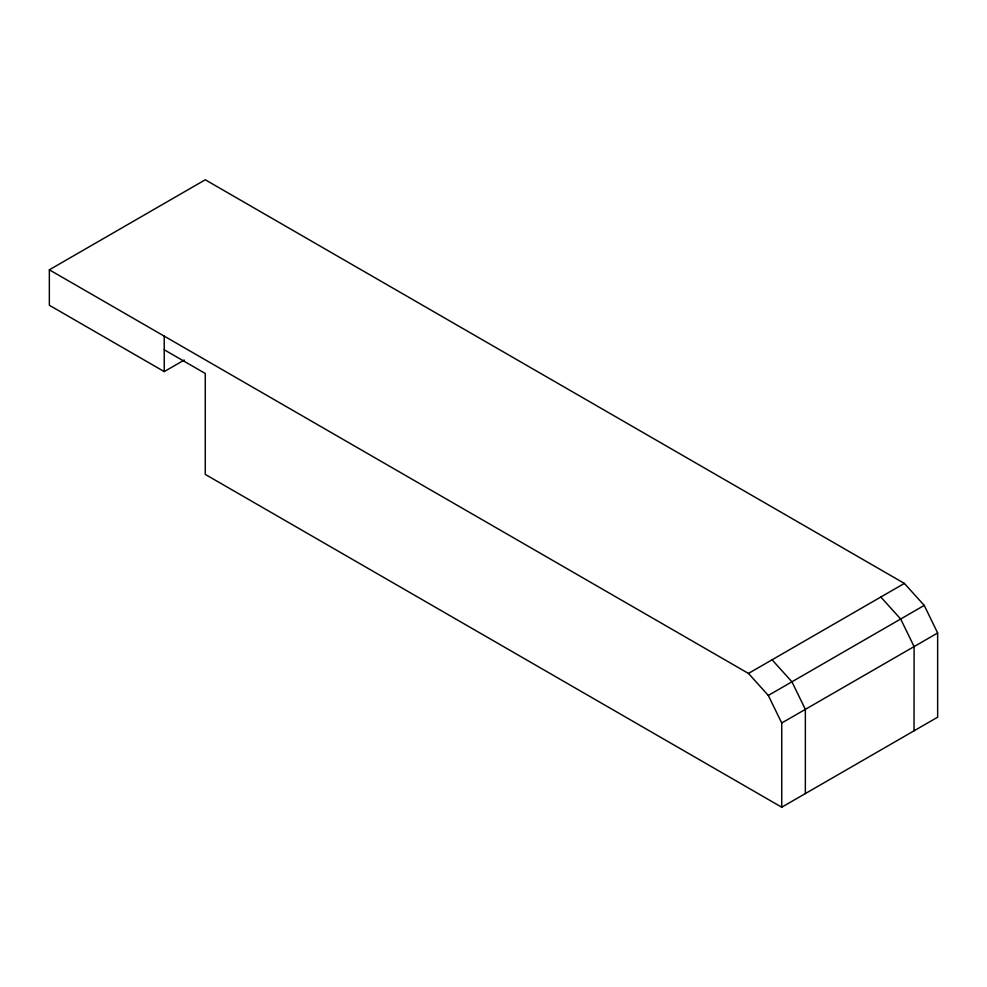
<?xml version="1.0" encoding="UTF-8"?>
<svg xmlns="http://www.w3.org/2000/svg" width="987" height="987" viewBox="0 0 987 987"><rect width="100%" height="100%" fill="white"/><g stroke="black" fill="none" stroke-linecap="round" stroke-linejoin="round"><path stroke-width="1.48" d="M914.024 730.836L914.098 646.584L900.675 619.022L880.823 597.012M184.224 360.058L164.237 371.593L49.35 305.267L49.35 269.809L205.271 179.782L904.376 583.416L924.227 605.413L937.65 632.988L937.65 717.191L781.729 807.218L205.271 474.402L205.271 373.468L164.237 349.78M49.35 269.809L748.454 673.43L904.376 583.416M748.454 673.43L768.305 695.44L924.227 605.413M781.729 807.218L781.729 723.002L937.65 632.988M772.081 659.797L791.932 681.795L805.355 709.369L805.355 793.573M768.305 695.44L781.729 723.002M164.237 336.135L164.237 371.593"/></g></svg>
